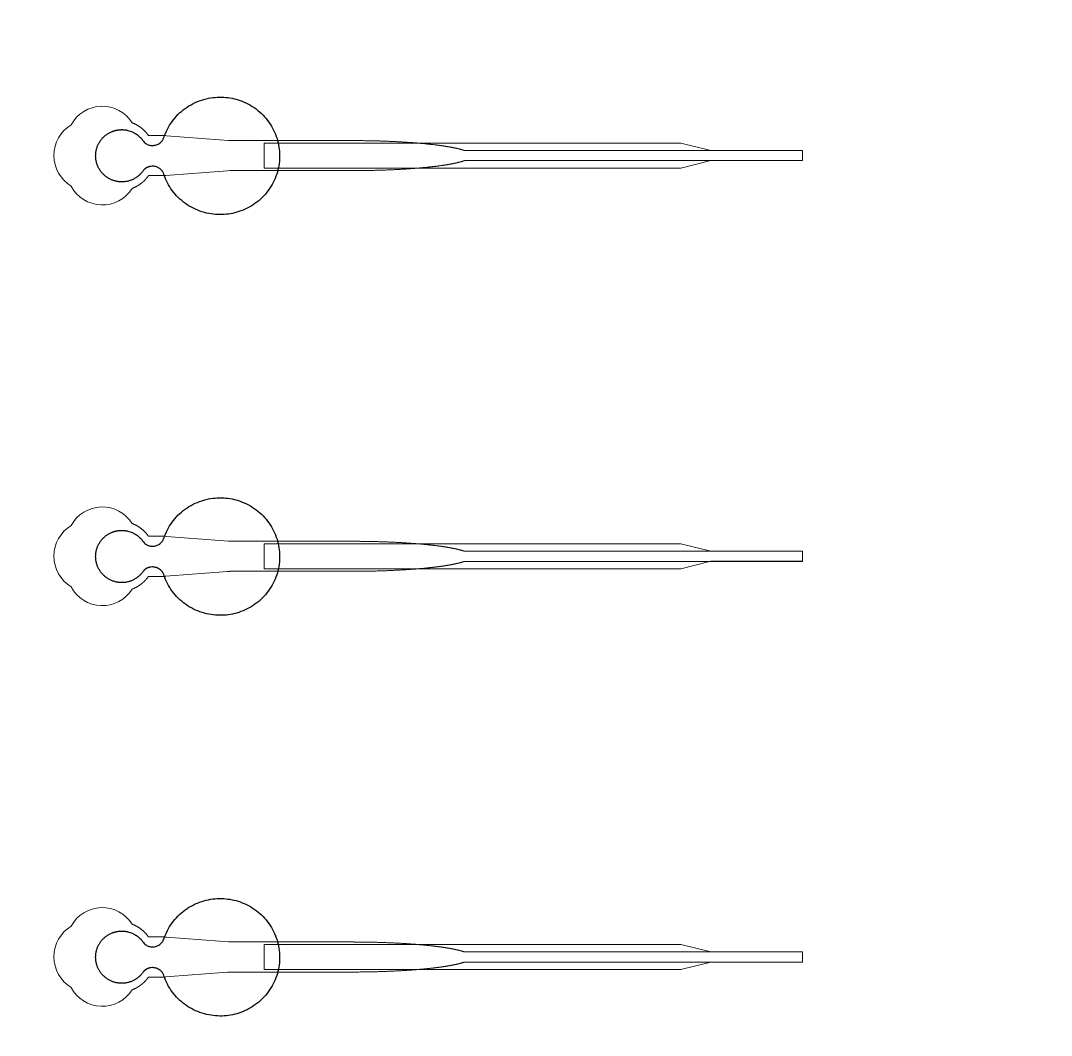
# Model space of a CAD drawing. Header units: inches. Extents: x -52997 to 52003, y -52254 to 52746.
# Drawn here: x -5149 to -4, y -6398 to -1333 of the extents above; entities that cross this region are included whole.
import ezdxf

# ---------------------------------------------------------------- set-up
doc = ezdxf.new("R2010")
doc.units = ezdxf.units.IN
doc.header["$MEASUREMENT"] = 0
doc.layers.add('1', color=1, linetype='Continuous')
doc.layers.add('2', color=140, linetype='Continuous', lineweight=0)
doc.layers.add('3', color=90, linetype='Continuous', lineweight=0)

msp = doc.modelspace()

# ---------------------------------------------------------------- linework, layer by layer
at = {"layer": '1'}
for points in [[(-16283.4, -47485.7), (0, -47485.7), (16283.4, -47485.7, 5.999107)], [(-16250, -47285.7), (0, -47285.7), (16250, -47285.7, 5.986812)], [(-13685.8, -45485.7), (0, -45485.7), (13685.8, -45485.7, 6.794322)]]:
    msp.add_lwpolyline(points, format="xyb", close=True, dxfattribs=at)
msp.add_circle((-497.2, 245.8), 52500, dxfattribs=at)
for points in [[(-4534.8, -2078.6), (-4512.6, -2055.5), (-4481, -2060.7), (-4449.3, -2065.9), (-4435.7, -2094.9), (-4360.3, -2335.8), (-4108.3, -2298.1), (-3856.3, -2260.4), (-3856.1, -2008.3), (-3856, -1756.1), (-4108, -1718.2), (-4360, -1680.3), (-4435.6, -1921.1), (-4448.8, -1949.6), (-4479.7, -1955.3), (-4510.5, -1961.1), (-4533.1, -1939.3), (-4584.5, -1855.9), (-4678.9, -1882), (-4773.3, -1908.1), (-4774.5, -2006), (-4775.7, -2104), (-4681.9, -2132.4), (-4588.2, -2160.8), (-4534.8, -2078.6)], [(-4534.8, -4078.6), (-4512.6, -4055.5), (-4481, -4060.7), (-4449.3, -4065.9), (-4435.7, -4094.9), (-4360.3, -4335.8), (-4108.3, -4298.1), (-3856.3, -4260.4), (-3856.1, -4008.3), (-3856, -3756.1), (-4108, -3718.2), (-4360, -3680.3), (-4435.6, -3921.1), (-4448.8, -3949.6), (-4479.7, -3955.3), (-4510.5, -3961.1), (-4533.1, -3939.3), (-4584.5, -3855.9), (-4678.9, -3882), (-4773.3, -3908.1), (-4774.5, -4006), (-4775.7, -4104), (-4681.9, -4132.4), (-4588.2, -4160.8), (-4534.8, -4078.6)], [(-4534.8, -6078.6), (-4512.6, -6055.5), (-4481, -6060.7), (-4449.3, -6065.9), (-4435.7, -6094.9), (-4360.3, -6335.8), (-4108.3, -6298.1), (-3856.3, -6260.4), (-3856.1, -6008.3), (-3856, -5756.1), (-4108, -5718.2), (-4360, -5680.3), (-4435.6, -5921.1), (-4448.8, -5949.6), (-4479.7, -5955.3), (-4510.5, -5961.1), (-4533.1, -5939.3), (-4584.5, -5855.9), (-4678.9, -5882), (-4773.3, -5908.1), (-4774.5, -6006), (-4775.7, -6104), (-4681.9, -6132.4), (-4588.2, -6160.8), (-4534.8, -6078.6)]]:
    msp.add_rational_spline(points, [1, 0.884783429184, 1, 0.884783429184, 1, 0.758252289935, 1, 0.758252289935, 1, 0.758252289935, 1, 0.758252289935, 1, 0.888941908896, 1, 0.888941908896, 1, 0.79946124759, 1, 0.79946124759, 1, 0.79946124759, 1, 0.79946124759, 1], degree=2, knots=[0, 0, 0, 0.969535, 0.969535, 1.939069, 1.939069, 3.359405, 3.359405, 4.779741, 4.779741, 6.200078, 6.200078, 7.620414, 7.620414, 8.571947, 8.571947, 9.52348, 9.52348, 10.812277, 10.812277, 12.101074, 12.101074, 13.389871, 13.389871, 14.678668, 14.678668, 14.678668], dxfattribs=at)
at = {"layer": '2'}
for points in [[(-16283.4, -47485.7), (0, -47485.7), (16283.4, -47485.7, 5.999107)], [(-16250, -47285.7), (0, -47285.7), (16250, -47285.7, 5.986812)], [(-13685.8, -45485.7), (0, -45485.7), (13685.8, -45485.7, 6.794322)], [(-4592.1, -2170.4), (-4591.7, -2170.3), (-4590.9, -2170), (-4590, -2169.7), (-4589.2, -2169.3), (-4588.4, -2169), (-4587.5, -2168.6), (-4586.7, -2168.3), (-4585.8, -2167.9), (-4585, -2167.5), (-4584.1, -2167.2), (-4583.2, -2166.8), (-4582.4, -2166.4), (-4581.5, -2166), (-4580.7, -2165.6), (-4579.8, -2165.2), (-4579, -2164.8), (-4578.1, -2164.4), (-4577.3, -2163.9), (-4576.4, -2163.5), (-4575.5, -2163.1), (-4574.7, -2162.6), (-4573.8, -2162.2), (-4573, -2161.7), (-4572.1, -2161.3), (-4571.2, -2160.8), (-4570.4, -2160.3), (-4569.5, -2159.9), (-4568.7, -2159.4), (-4567.8, -2158.9), (-4567, -2158.4), (-4566.1, -2157.9), (-4565.3, -2157.4), (-4564.4, -2156.9), (-4563.6, -2156.4), (-4562.7, -2155.8), (-4561.9, -2155.3), (-4561, -2154.8), (-4560.2, -2154.2), (-4559.3, -2153.7), (-4558.5, -2153.1), (-4557.6, -2152.6), (-4556.8, -2152), (-4556, -2151.4), (-4555.1, -2150.9), (-4554.3, -2150.3), (-4553.5, -2149.7), (-4552.7, -2149.1), (-4551.8, -2148.5), (-4551, -2147.9), (-4550.2, -2147.3), (-4549.4, -2146.7), (-4548.6, -2146.1), (-4547.7, -2145.5), (-4546.9, -2144.8), (-4546.1, -2144.2), (-4545.3, -2143.6), (-4544.5, -2142.9), (-4543.7, -2142.3), (-4542.9, -2141.7), (-4542.2, -2141), (-4541.4, -2140.4), (-4540.6, -2139.7), (-4539.8, -2139), (-4539, -2138.4), (-4538.3, -2137.7), (-4537.5, -2137), (-4536.8, -2136.3), (-4536, -2135.7), (-4535.2, -2135), (-4534.5, -2134.3), (-4533.8, -2133.6), (-4533, -2132.9), (-4532.3, -2132.2), (-4531.5, -2131.5), (-4530.8, -2130.8), (-4530.1, -2130.1), (-4529.4, -2129.3), (-4528.7, -2128.6), (-4528, -2127.9), (-4527.3, -2127.2), (-4526.6, -2126.4), (-4525.9, -2125.7), (-4525.2, -2125), (-4524.5, -2124.3), (-4523.9, -2123.5), (-4523.2, -2122.8), (-4522.5, -2122), (-4521.9, -2121.3), (-4521.2, -2120.5), (-4520.6, -2119.8), (-4519.9, -2119), (-4519.3, -2118.3), (-4518.7, -2117.5), (-4518.1, -2116.8), (-4517.4, -2116), (-4516.8, -2115.3), (-4516.2, -2114.5), (-4515.6, -2113.7), (-4515, -2113), (-4514.5, -2112.2), (-4513.9, -2111.4), (-4513.3, -2110.7), (-4512.7, -2109.9), (-4512.2, -2109.1), (-4511.6, -2108.4), (-4511.1, -2107.6), (-4510.5, -2106.8), (-4466.9, -2106.8), (-4445.1, -2106.8), (-4434.3, -2106.8), (-4431.5, -2106.8), (-4430.2, -2106.8), (-4430.1, -2106.8), (-4430.1, -2106.8), (-4430.1, -2106.8), (-4430.1, -2106.8), (-4430.1, -2106.8), (-4430, -2106.8), (-4429.6, -2106.8), (-4429, -2106.7), (-4427.6, -2106.6), (-4424.8, -2106.4), (-4402.7, -2104.7), (-4226.1, -2091.2), (-4137.8, -2084.4), (-4115.7, -2082.7), (-4104.6, -2081.9), (-4104.3, -2081.8), (-4104.2, -2081.8), (-4104.2, -2081.8), (-4104.1, -2081.8), (-4104, -2081.8), (-4103.7, -2081.8), (-3843.2, -2081.8), (-3836.9, -2081.8), (-3824.3, -2081.8), (-3723.8, -2081.8), (-3522.8, -2081.8), (-3510.2, -2081.8), (-3503.9, -2081.8), (-3500.8, -2081.8), (-3499.2, -2081.8), (-3498.8, -2081.8), (-3498.6, -2081.8), (-3498.5, -2081.8), (-3498.5, -2081.8), (-3498.5, -2081.8), (-3498.4, -2081.8), (-3497.9, -2081.8), (-3493.3, -2081.8), (-3488.7, -2081.8), (-3484.1, -2081.8), (-3479.4, -2081.8), (-3474.8, -2081.8), (-3470.1, -2081.7), (-3465.5, -2081.7), (-3460.8, -2081.7), (-3456.1, -2081.6), (-3451.4, -2081.6), (-3446.7, -2081.6), (-3442, -2081.5), (-3437.2, -2081.4), (-3432.5, -2081.4), (-3427.7, -2081.3), (-3423, -2081.2), (-3418.2, -2081.2), (-3413.4, -2081.1), (-3408.6, -2081), (-3403.9, -2080.9), (-3399.1, -2080.8), (-3394.3, -2080.7), (-3389.5, -2080.6), (-3384.6, -2080.5), (-3379.8, -2080.3), (-3375, -2080.2), (-3370.2, -2080.1), (-3365.4, -2080), (-3360.5, -2079.8), (-3355.7, -2079.7), (-3350.9, -2079.5), (-3346, -2079.4), (-3341.2, -2079.2), (-3336.4, -2079), (-3331.5, -2078.9), (-3326.7, -2078.7), (-3321.9, -2078.5), (-3317, -2078.3), (-3312.2, -2078.1), (-3307.4, -2077.9), (-3302.6, -2077.7), (-3297.8, -2077.5), (-3293, -2077.3), (-3288.2, -2077.1), (-3283.4, -2076.8), (-3278.6, -2076.6), (-3273.8, -2076.4), (-3269.1, -2076.1), (-3264.3, -2075.9), (-3259.5, -2075.6), (-3254.8, -2075.4), (-3250.1, -2075.1), (-3245.4, -2074.8), (-3240.6, -2074.6), (-3236, -2074.3), (-3231.3, -2074), (-3226.6, -2073.7), (-3221.9, -2073.4), (-3217.3, -2073.1), (-3212.7, -2072.8), (-3208.1, -2072.5), (-3203.5, -2072.1), (-3198.9, -2071.8), (-3196.6, -2071.6), (-3194.4, -2071.5), (-3192.1, -2071.3), (-3189.8, -2071.1), (-3187.6, -2071), (-3185.3, -2070.8), (-3183.1, -2070.6), (-3180.8, -2070.5), (-3178.6, -2070.3), (-3176.3, -2070.1), (-3174.1, -2069.9), (-3171.9, -2069.7), (-3169.7, -2069.6), (-3167.4, -2069.4), (-3165.2, -2069.2), (-3163, -2069), (-3160.8, -2068.8), (-3158.6, -2068.6), (-3156.5, -2068.5), (-3154.3, -2068.3), (-3152.1, -2068.1), (-3149.9, -2067.9), (-3147.8, -2067.7), (-3145.6, -2067.5), (-3143.5, -2067.3), (-3141.3, -2067.1), (-3139.2, -2066.9), (-3137, -2066.7), (-3134.9, -2066.5), (-3132.8, -2066.3), (-3130.7, -2066.1), (-3128.6, -2065.9), (-3126.5, -2065.7), (-3124.4, -2065.5), (-3122.3, -2065.3), (-3120.2, -2065.1), (-3118.2, -2064.8), (-3116.1, -2064.6), (-3114, -2064.4), (-3112, -2064.2), (-3110, -2064), (-3107.9, -2063.8), (-3105.9, -2063.5), (-3103.9, -2063.3), (-3101.9, -2063.1), (-3099.9, -2062.9), (-3097.9, -2062.7), (-3095.9, -2062.4), (-3093.9, -2062.2), (-3091.9, -2062), (-3090, -2061.8), (-3088, -2061.5), (-3086, -2061.3), (-3084.1, -2061.1), (-3082.2, -2060.8), (-3080.3, -2060.6), (-3078.3, -2060.4), (-3076.4, -2060.1), (-3074.5, -2059.9), (-3072.6, -2059.7), (-3070.8, -2059.4), (-3068.9, -2059.2), (-3067, -2058.9), (-3065.2, -2058.7), (-3063.3, -2058.5), (-3061.5, -2058.2), (-3059.6, -2058), (-3057.8, -2057.7), (-3056, -2057.5), (-3054.2, -2057.2), (-3052.4, -2057), (-3050.6, -2056.7), (-3048.8, -2056.5), (-3047.1, -2056.2), (-3045.3, -2056), (-3043.6, -2055.7), (-3041.8, -2055.5), (-3040.1, -2055.2), (-3038.4, -2055), (-3036.7, -2054.7), (-3035, -2054.5), (-3033.3, -2054.2), (-3031.6, -2053.9), (-3029.9, -2053.7), (-3028.3, -2053.4), (-3026.6, -2053.2), (-3025, -2052.9), (-3023.3, -2052.6), (-3021.7, -2052.4), (-3020.1, -2052.1), (-3018.5, -2051.8), (-3016.9, -2051.6), (-3015.3, -2051.3), (-3013.7, -2051), (-3012.2, -2050.8), (-3010.6, -2050.5), (-3009.1, -2050.2), (-3007.6, -2050), (-3006, -2049.7), (-3004.5, -2049.4), (-3003, -2049.1), (-3001.5, -2048.9), (-3000, -2048.6), (-2998.6, -2048.3), (-2997.1, -2048), (-2995.7, -2047.8), (-2994.2, -2047.5), (-2992.8, -2047.2), (-2991.4, -2046.9), (-2990, -2046.6), (-2988.6, -2046.4), (-2987.2, -2046.1), (-2985.8, -2045.8), (-2984.4, -2045.5), (-2983.1, -2045.2), (-2981.7, -2044.9), (-2980.4, -2044.7), (-2979.1, -2044.4), (-2977.8, -2044.1), (-2976.5, -2043.8), (-2975.2, -2043.5), (-2973.9, -2043.2), (-2972.6, -2043), (-2971.4, -2042.7), (-2970.1, -2042.4), (-2968.9, -2042.1), (-2967.7, -2041.8), (-2966.5, -2041.5), (-2965.3, -2041.2), (-2964.1, -2040.9), (-2962.9, -2040.6), (-2961.7, -2040.3), (-2960.5, -2040.1), (-2959.4, -2039.8), (-2958.3, -2039.5), (-2957.1, -2039.2), (-2956, -2038.9), (-2954.9, -2038.6), (-2953.8, -2038.3), (-2952.7, -2038), (-2951.7, -2037.7), (-2950.6, -2037.4), (-2949.6, -2037.1), (-2948.5, -2036.8), (-2947.5, -2036.5), (-2946.5, -2036.2), (-2945.5, -2035.9), (-2944.5, -2035.6), (-2943.5, -2035.3), (-2942.5, -2035), (-2941.6, -2034.7), (-2940.6, -2034.4), (-2939.7, -2034.1), (-2938.7, -2033.8), (-2937.8, -2033.5), (-2936.9, -2033.2), (-2936, -2032.9), (-2935.1, -2032.6), (-2934.3, -2032.3), (-2932.9, -2031.9), (-1247.2, -2032), (-1247.2, -1981.8), (-2932.8, -1981.8), (-2933.1, -1981.7), (-2933.9, -1981.4), (-2934.8, -1981.1), (-2935.7, -1980.8), (-2936.6, -1980.5), (-2937.5, -1980.2), (-2938.4, -1979.9), (-2939.3, -1979.6), (-2940.3, -1979.3), (-2941.2, -1979), (-2942.2, -1978.7), (-2943.1, -1978.4), (-2944.1, -1978.1), (-2945.1, -1977.8), (-2946.1, -1977.5), (-2947.1, -1977.2), (-2948.2, -1976.9), (-2949.2, -1976.6), (-2950.2, -1976.3), (-2951.3, -1976.1), (-2952.4, -1975.8), (-2953.5, -1975.5), (-2954.6, -1975.2), (-2955.7, -1974.9), (-2956.8, -1974.6), (-2957.9, -1974.3), (-2959, -1974), (-2960.2, -1973.7), (-2961.3, -1973.4), (-2962.5, -1973.1), (-2963.7, -1972.8), (-2964.9, -1972.5), (-2966.1, -1972.2), (-2967.3, -1971.9), (-2968.5, -1971.7), (-2969.8, -1971.4), (-2971, -1971.1), (-2972.3, -1970.8), (-2973.5, -1970.5), (-2974.8, -1970.2), (-2976.1, -1969.9), (-2977.4, -1969.6), (-2978.7, -1969.4), (-2980.1, -1969.1), (-2981.4, -1968.8), (-2982.7, -1968.5), (-2984.1, -1968.2), (-2985.5, -1967.9), (-2986.8, -1967.7), (-2988.2, -1967.4), (-2989.6, -1967.1), (-2991, -1966.8), (-2992.4, -1966.5), (-2993.9, -1966.3), (-2995.3, -1966), (-2996.8, -1965.7), (-2998.2, -1965.4), (-2999.7, -1965.1), (-3001.2, -1964.9), (-3002.7, -1964.6), (-3004.2, -1964.3), (-3005.7, -1964), (-3007.2, -1963.8), (-3008.7, -1963.5), (-3010.3, -1963.2), (-3011.8, -1963), (-3013.4, -1962.7), (-3015, -1962.4), (-3016.6, -1962.2), (-3018.1, -1961.9), (-3019.7, -1961.6), (-3021.4, -1961.4), (-3023, -1961.1), (-3024.6, -1960.8), (-3026.3, -1960.6), (-3027.9, -1960.3), (-3029.6, -1960), (-3031.2, -1959.8), (-3032.9, -1959.5), (-3034.6, -1959.3), (-3036.3, -1959), (-3038, -1958.7), (-3039.7, -1958.5), (-3041.5, -1958.2), (-3043.2, -1958), (-3045, -1957.7), (-3046.7, -1957.5), (-3048.5, -1957.2), (-3050.3, -1957), (-3052, -1956.7), (-3053.8, -1956.5), (-3055.6, -1956.2), (-3057.4, -1956), (-3059.3, -1955.7), (-3061.1, -1955.5), (-3062.9, -1955.2), (-3064.8, -1955), (-3066.6, -1954.8), (-3068.5, -1954.5), (-3070.4, -1954.3), (-3072.3, -1954), (-3074.1, -1953.8), (-3076, -1953.6), (-3077.9, -1953.3), (-3079.9, -1953.1), (-3081.8, -1952.9), (-3083.7, -1952.6), (-3085.7, -1952.4), (-3087.6, -1952.2), (-3089.6, -1951.9), (-3091.5, -1951.7), (-3093.5, -1951.5), (-3095.5, -1951.3), (-3097.5, -1951), (-3099.4, -1950.8), (-3101.4, -1950.6), (-3103.5, -1950.4), (-3105.5, -1950.2), (-3107.5, -1949.9), (-3109.5, -1949.7), (-3111.6, -1949.5), (-3113.6, -1949.3), (-3115.7, -1949.1), (-3117.7, -1948.9), (-3119.8, -1948.7), (-3121.9, -1948.4), (-3123.9, -1948.2), (-3126, -1948), (-3128.1, -1947.8), (-3130.2, -1947.6), (-3132.3, -1947.4), (-3134.4, -1947.2), (-3136.6, -1947), (-3138.7, -1946.8), (-3140.8, -1946.6), (-3143, -1946.4), (-3145.1, -1946.2), (-3147.3, -1946), (-3149.4, -1945.8), (-3151.6, -1945.6), (-3153.8, -1945.4), (-3155.9, -1945.3), (-3158.1, -1945.1), (-3160.3, -1944.9), (-3162.5, -1944.7), (-3164.7, -1944.5), (-3166.9, -1944.3), (-3169.1, -1944.1), (-3171.3, -1944), (-3173.5, -1943.8), (-3175.8, -1943.6), (-3178, -1943.4), (-3180.2, -1943.2), (-3182.5, -1943.1), (-3184.7, -1942.9), (-3187, -1942.7), (-3189.2, -1942.6), (-3191.5, -1942.4), (-3193.7, -1942.2), (-3196, -1942.1), (-3200.6, -1941.7), (-3205.1, -1941.4), (-3209.7, -1941.1), (-3214.3, -1940.8), (-3218.9, -1940.5), (-3223.6, -1940.2), (-3228.2, -1939.9), (-3232.9, -1939.6), (-3237.5, -1939.3), (-3242.2, -1939), (-3246.9, -1938.7), (-3251.6, -1938.5), (-3256.3, -1938.2), (-3261.1, -1937.9), (-3265.8, -1937.7), (-3270.6, -1937.5), (-3275.3, -1937.2), (-3280.1, -1937), (-3284.8, -1936.7), (-3289.6, -1936.5), (-3294.4, -1936.3), (-3299.2, -1936.1), (-3304, -1935.9), (-3308.8, -1935.7), (-3313.6, -1935.5), (-3318.4, -1935.3), (-3323.2, -1935.1), (-3328, -1934.9), (-3332.8, -1934.7), (-3337.6, -1934.6), (-3342.4, -1934.4), (-3347.2, -1934.3), (-3352, -1934.1), (-3356.8, -1933.9), (-3361.6, -1933.8), (-3366.4, -1933.7), (-3371.3, -1933.5), (-3376, -1933.4), (-3380.8, -1933.3), (-3385.6, -1933.2), (-3390.4, -1933.1), (-3395.2, -1932.9), (-3400, -1932.8), (-3404.7, -1932.8), (-3409.5, -1932.7), (-3414.2, -1932.6), (-3419, -1932.5), (-3423.7, -1932.4), (-3428.5, -1932.3), (-3433.2, -1932.3), (-3437.9, -1932.2), (-3442.6, -1932.2), (-3447.3, -1932.1), (-3452, -1932.1), (-3456.6, -1932), (-3461.3, -1932), (-3465.9, -1931.9), (-3470.6, -1931.9), (-3475.2, -1931.9), (-3479.8, -1931.9), (-3484.4, -1931.9), (-3486.7, -1931.8), (-3487.3, -1931.8), (-3487.6, -1931.8), (-3487.7, -1931.8), (-3487.9, -1931.8), (-3489.5, -1931.8), (-3495.9, -1931.8), (-3508.6, -1931.8), (-3559.6, -1931.8), (-3763.5, -1931.8), (-3814.5, -1931.8), (-3840, -1931.8), (-3846.4, -1931.8), (-3848, -1931.8), (-4103.7, -1931.8), (-4104.1, -1931.8), (-4104.2, -1931.8), (-4104.2, -1931.8), (-4104.3, -1931.8), (-4104.3, -1931.8), (-4104.7, -1931.8), (-4106.1, -1931.7), (-4111.6, -1931.3), (-4155.8, -1927.9), (-4244.1, -1921.1), (-4420.7, -1907.6), (-4426.2, -1907.1), (-4429, -1906.9), (-4429.7, -1906.9), (-4430, -1906.8), (-4430.1, -1906.8), (-4430.1, -1906.8), (-4430.1, -1906.8), (-4430.1, -1906.8), (-4430.1, -1906.8), (-4430.2, -1906.8), (-4430.5, -1906.8), (-4433.2, -1906.8), (-4438.7, -1906.8), (-4449.6, -1906.8), (-4471.4, -1906.8), (-4493.2, -1906.8), (-4504.1, -1906.8), (-4509.5, -1906.8), (-4510.2, -1906.8), (-4510.4, -1906.8), (-4510.5, -1906.8), (-4510.5, -1906.8), (-4510.5, -1906.8), (-4510.5, -1906.8), (-4510.5, -1906.8), (-4510.9, -1906.2), (-4511.7, -1905.1), (-4512.5, -1904), (-4513.4, -1902.9), (-4514.2, -1901.8), (-4515.1, -1900.6), (-4515.9, -1899.5), (-4516.8, -1898.4), (-4517.7, -1897.3), (-4518.6, -1896.2), (-4519.5, -1895.1), (-4520.4, -1894), (-4521.4, -1892.9), (-4522.3, -1891.8), (-4523.3, -1890.7), (-4524.3, -1889.6), (-4525.2, -1888.5), (-4526.2, -1887.5), (-4527.3, -1886.4), (-4528.3, -1885.3), (-4529.3, -1884.3), (-4530.4, -1883.2), (-4531.4, -1882.2), (-4532.5, -1881.1), (-4533.6, -1880.1), (-4534.7, -1879), (-4535.8, -1878), (-4536.9, -1877), (-4538.1, -1876), (-4539.2, -1875), (-4540.4, -1874), (-4541.5, -1873), (-4542.7, -1872), (-4543.9, -1871), (-4545.1, -1870.1), (-4546.3, -1869.1), (-4547.5, -1868.2), (-4548.8, -1867.2), (-4550, -1866.3), (-4551.3, -1865.4), (-4552.5, -1864.5), (-4553.8, -1863.6), (-4555.1, -1862.7), (-4556.3, -1861.8), (-4557.6, -1861), (-4558.9, -1860.1), (-4560.3, -1859.3), (-4561.6, -1858.4), (-4562.9, -1857.6), (-4564.2, -1856.8), (-4565.6, -1856), (-4566.9, -1855.2), (-4568.3, -1854.4), (-4569.7, -1853.6), (-4571, -1852.9), (-4572.4, -1852.1), (-4573.8, -1851.4), (-4575.2, -1850.7), (-4576.6, -1850), (-4578, -1849.3), (-4579.4, -1848.6), (-4580.8, -1848), (-4582.2, -1847.3), (-4583.6, -1846.7), (-4585, -1846.1), (-4586.5, -1845.5), (-4587.9, -1844.9), (-4589.3, -1844.3), (-4590.8, -1843.7), (-4592, -1843.2, 0.576044), (-4896.6, -1852.6, 0.560065), (-4896.6, -2159.1, 0.578435)], [(-4592.1, -4170.4), (-4591.7, -4170.3), (-4590.9, -4170), (-4590, -4169.7), (-4589.2, -4169.3), (-4588.4, -4169), (-4587.5, -4168.6), (-4586.7, -4168.3), (-4585.8, -4167.9), (-4585, -4167.5), (-4584.1, -4167.2), (-4583.2, -4166.8), (-4582.4, -4166.4), (-4581.5, -4166), (-4580.7, -4165.6), (-4579.8, -4165.2), (-4579, -4164.8), (-4578.1, -4164.4), (-4577.3, -4163.9), (-4576.4, -4163.5), (-4575.5, -4163.1), (-4574.7, -4162.6), (-4573.8, -4162.2), (-4573, -4161.7), (-4572.1, -4161.3), (-4571.2, -4160.8), (-4570.4, -4160.3), (-4569.5, -4159.9), (-4568.7, -4159.4), (-4567.8, -4158.9), (-4567, -4158.4), (-4566.1, -4157.9), (-4565.3, -4157.4), (-4564.4, -4156.9), (-4563.6, -4156.4), (-4562.7, -4155.8), (-4561.9, -4155.3), (-4561, -4154.8), (-4560.2, -4154.2), (-4559.3, -4153.7), (-4558.5, -4153.1), (-4557.6, -4152.6), (-4556.8, -4152), (-4556, -4151.4), (-4555.1, -4150.9), (-4554.3, -4150.3), (-4553.5, -4149.7), (-4552.7, -4149.1), (-4551.8, -4148.5), (-4551, -4147.9), (-4550.2, -4147.3), (-4549.4, -4146.7), (-4548.6, -4146.1), (-4547.7, -4145.5), (-4546.9, -4144.8), (-4546.1, -4144.2), (-4545.3, -4143.6), (-4544.5, -4142.9), (-4543.7, -4142.3), (-4542.9, -4141.7), (-4542.2, -4141), (-4541.4, -4140.4), (-4540.6, -4139.7), (-4539.8, -4139), (-4539, -4138.4), (-4538.3, -4137.7), (-4537.5, -4137), (-4536.8, -4136.3), (-4536, -4135.7), (-4535.2, -4135), (-4534.5, -4134.3), (-4533.8, -4133.6), (-4533, -4132.9), (-4532.3, -4132.2), (-4531.5, -4131.5), (-4530.8, -4130.8), (-4530.1, -4130.1), (-4529.4, -4129.3), (-4528.7, -4128.6), (-4528, -4127.9), (-4527.3, -4127.2), (-4526.6, -4126.4), (-4525.9, -4125.7), (-4525.2, -4125), (-4524.5, -4124.3), (-4523.9, -4123.5), (-4523.2, -4122.8), (-4522.5, -4122), (-4521.9, -4121.3), (-4521.2, -4120.5), (-4520.6, -4119.8), (-4519.9, -4119), (-4519.3, -4118.3), (-4518.7, -4117.5), (-4518.1, -4116.8), (-4517.4, -4116), (-4516.8, -4115.3), (-4516.2, -4114.5), (-4515.6, -4113.7), (-4515, -4113), (-4514.5, -4112.2), (-4513.9, -4111.4), (-4513.3, -4110.7), (-4512.7, -4109.9), (-4512.2, -4109.1), (-4511.6, -4108.4), (-4511.1, -4107.6), (-4510.5, -4106.8), (-4466.9, -4106.8), (-4445.1, -4106.8), (-4434.3, -4106.8), (-4431.5, -4106.8), (-4430.2, -4106.8), (-4430.1, -4106.8), (-4430.1, -4106.8), (-4430.1, -4106.8), (-4430.1, -4106.8), (-4430.1, -4106.8), (-4430, -4106.8), (-4429.6, -4106.8), (-4429, -4106.7), (-4427.6, -4106.6), (-4424.8, -4106.4), (-4402.7, -4104.7), (-4226.1, -4091.2), (-4137.8, -4084.4), (-4115.7, -4082.7), (-4104.6, -4081.9), (-4104.3, -4081.8), (-4104.2, -4081.8), (-4104.2, -4081.8), (-4104.1, -4081.8), (-4104, -4081.8), (-4103.7, -4081.8), (-3843.2, -4081.8), (-3836.9, -4081.8), (-3824.3, -4081.8), (-3723.8, -4081.8), (-3522.8, -4081.8), (-3510.2, -4081.8), (-3503.9, -4081.8), (-3500.8, -4081.8), (-3499.2, -4081.8), (-3498.8, -4081.8), (-3498.6, -4081.8), (-3498.5, -4081.8), (-3498.5, -4081.8), (-3498.5, -4081.8), (-3498.4, -4081.8), (-3497.9, -4081.8), (-3493.3, -4081.8), (-3488.7, -4081.8), (-3484.1, -4081.8), (-3479.4, -4081.8), (-3474.8, -4081.8), (-3470.1, -4081.7), (-3465.5, -4081.7), (-3460.8, -4081.7), (-3456.1, -4081.6), (-3451.4, -4081.6), (-3446.7, -4081.6), (-3442, -4081.5), (-3437.2, -4081.4), (-3432.5, -4081.4), (-3427.7, -4081.3), (-3423, -4081.2), (-3418.2, -4081.2), (-3413.4, -4081.1), (-3408.6, -4081), (-3403.9, -4080.9), (-3399.1, -4080.8), (-3394.3, -4080.7), (-3389.5, -4080.6), (-3384.6, -4080.5), (-3379.8, -4080.3), (-3375, -4080.2), (-3370.2, -4080.1), (-3365.4, -4080), (-3360.5, -4079.8), (-3355.7, -4079.7), (-3350.9, -4079.5), (-3346, -4079.4), (-3341.2, -4079.2), (-3336.4, -4079), (-3331.5, -4078.9), (-3326.7, -4078.7), (-3321.9, -4078.5), (-3317, -4078.3), (-3312.2, -4078.1), (-3307.4, -4077.9), (-3302.6, -4077.7), (-3297.8, -4077.5), (-3293, -4077.3), (-3288.2, -4077.1), (-3283.4, -4076.8), (-3278.6, -4076.6), (-3273.8, -4076.4), (-3269.1, -4076.1), (-3264.3, -4075.9), (-3259.5, -4075.6), (-3254.8, -4075.4), (-3250.1, -4075.1), (-3245.4, -4074.8), (-3240.6, -4074.6), (-3236, -4074.3), (-3231.3, -4074), (-3226.6, -4073.7), (-3221.9, -4073.4), (-3217.3, -4073.1), (-3212.7, -4072.8), (-3208.1, -4072.5), (-3203.5, -4072.1), (-3198.9, -4071.8), (-3196.6, -4071.6), (-3194.4, -4071.5), (-3192.1, -4071.3), (-3189.8, -4071.1), (-3187.6, -4071), (-3185.3, -4070.8), (-3183.1, -4070.6), (-3180.8, -4070.5), (-3178.6, -4070.3), (-3176.3, -4070.1), (-3174.1, -4069.9), (-3171.9, -4069.7), (-3169.7, -4069.6), (-3167.4, -4069.4), (-3165.2, -4069.2), (-3163, -4069), (-3160.8, -4068.8), (-3158.6, -4068.6), (-3156.5, -4068.5), (-3154.3, -4068.3), (-3152.1, -4068.1), (-3149.9, -4067.9), (-3147.8, -4067.7), (-3145.6, -4067.5), (-3143.5, -4067.3), (-3141.3, -4067.1), (-3139.2, -4066.9), (-3137, -4066.7), (-3134.9, -4066.5), (-3132.8, -4066.3), (-3130.7, -4066.1), (-3128.6, -4065.9), (-3126.5, -4065.7), (-3124.4, -4065.5), (-3122.3, -4065.3), (-3120.2, -4065.1), (-3118.2, -4064.8), (-3116.1, -4064.6), (-3114, -4064.4), (-3112, -4064.2), (-3110, -4064), (-3107.9, -4063.8), (-3105.9, -4063.5), (-3103.9, -4063.3), (-3101.9, -4063.1), (-3099.9, -4062.9), (-3097.9, -4062.7), (-3095.9, -4062.4), (-3093.9, -4062.2), (-3091.9, -4062), (-3090, -4061.8), (-3088, -4061.5), (-3086, -4061.3), (-3084.1, -4061.1), (-3082.2, -4060.8), (-3080.3, -4060.6), (-3078.3, -4060.4), (-3076.4, -4060.1), (-3074.5, -4059.9), (-3072.6, -4059.7), (-3070.8, -4059.4), (-3068.9, -4059.2), (-3067, -4058.9), (-3065.2, -4058.7), (-3063.3, -4058.5), (-3061.5, -4058.2), (-3059.6, -4058), (-3057.8, -4057.7), (-3056, -4057.5), (-3054.2, -4057.2), (-3052.4, -4057), (-3050.6, -4056.7), (-3048.8, -4056.5), (-3047.1, -4056.2), (-3045.3, -4056), (-3043.6, -4055.7), (-3041.8, -4055.5), (-3040.1, -4055.2), (-3038.4, -4055), (-3036.7, -4054.7), (-3035, -4054.5), (-3033.3, -4054.2), (-3031.6, -4053.9), (-3029.9, -4053.7), (-3028.3, -4053.4), (-3026.6, -4053.2), (-3025, -4052.9), (-3023.3, -4052.6), (-3021.7, -4052.4), (-3020.1, -4052.1), (-3018.5, -4051.8), (-3016.9, -4051.6), (-3015.3, -4051.3), (-3013.7, -4051), (-3012.2, -4050.8), (-3010.6, -4050.5), (-3009.1, -4050.2), (-3007.6, -4050), (-3006, -4049.7), (-3004.5, -4049.4), (-3003, -4049.1), (-3001.5, -4048.9), (-3000, -4048.6), (-2998.6, -4048.3), (-2997.1, -4048), (-2995.7, -4047.8), (-2994.2, -4047.5), (-2992.8, -4047.2), (-2991.4, -4046.9), (-2990, -4046.6), (-2988.6, -4046.4), (-2987.2, -4046.1), (-2985.8, -4045.8), (-2984.4, -4045.5), (-2983.1, -4045.2), (-2981.7, -4044.9), (-2980.4, -4044.7), (-2979.1, -4044.4), (-2977.8, -4044.1), (-2976.5, -4043.8), (-2975.2, -4043.5), (-2973.9, -4043.2), (-2972.6, -4043), (-2971.4, -4042.7), (-2970.1, -4042.4), (-2968.9, -4042.1), (-2967.7, -4041.8), (-2966.5, -4041.5), (-2965.3, -4041.2), (-2964.1, -4040.9), (-2962.9, -4040.6), (-2961.7, -4040.3), (-2960.5, -4040.1), (-2959.4, -4039.8), (-2958.3, -4039.5), (-2957.1, -4039.2), (-2956, -4038.9), (-2954.9, -4038.6), (-2953.8, -4038.3), (-2952.7, -4038), (-2951.7, -4037.7), (-2950.6, -4037.4), (-2949.6, -4037.1), (-2948.5, -4036.8), (-2947.5, -4036.5), (-2946.5, -4036.2), (-2945.5, -4035.9), (-2944.5, -4035.6), (-2943.5, -4035.3), (-2942.5, -4035), (-2941.6, -4034.7), (-2940.6, -4034.4), (-2939.7, -4034.1), (-2938.7, -4033.8), (-2937.8, -4033.5), (-2936.9, -4033.2), (-2936, -4032.9), (-2935.1, -4032.6), (-2934.3, -4032.3), (-2932.9, -4031.9), (-1247.2, -4032), (-1247.2, -3981.8), (-2932.8, -3981.8), (-2933.1, -3981.7), (-2933.9, -3981.4), (-2934.8, -3981.1), (-2935.7, -3980.8), (-2936.6, -3980.5), (-2937.5, -3980.2), (-2938.4, -3979.9), (-2939.3, -3979.6), (-2940.3, -3979.3), (-2941.2, -3979), (-2942.2, -3978.7), (-2943.1, -3978.4), (-2944.1, -3978.1), (-2945.1, -3977.8), (-2946.1, -3977.5), (-2947.1, -3977.2), (-2948.2, -3976.9), (-2949.2, -3976.6), (-2950.2, -3976.3), (-2951.3, -3976.1), (-2952.4, -3975.8), (-2953.5, -3975.5), (-2954.6, -3975.2), (-2955.7, -3974.9), (-2956.8, -3974.6), (-2957.9, -3974.3), (-2959, -3974), (-2960.2, -3973.7), (-2961.3, -3973.4), (-2962.5, -3973.1), (-2963.7, -3972.8), (-2964.9, -3972.5), (-2966.1, -3972.2), (-2967.3, -3971.9), (-2968.5, -3971.7), (-2969.8, -3971.4), (-2971, -3971.1), (-2972.3, -3970.8), (-2973.5, -3970.5), (-2974.8, -3970.2), (-2976.1, -3969.9), (-2977.4, -3969.6), (-2978.7, -3969.4), (-2980.1, -3969.1), (-2981.4, -3968.8), (-2982.7, -3968.5), (-2984.1, -3968.2), (-2985.5, -3967.9), (-2986.8, -3967.7), (-2988.2, -3967.4), (-2989.6, -3967.1), (-2991, -3966.8), (-2992.4, -3966.5), (-2993.9, -3966.3), (-2995.3, -3966), (-2996.8, -3965.7), (-2998.2, -3965.4), (-2999.7, -3965.1), (-3001.2, -3964.9), (-3002.7, -3964.6), (-3004.2, -3964.3), (-3005.7, -3964), (-3007.2, -3963.8), (-3008.7, -3963.5), (-3010.3, -3963.2), (-3011.8, -3963), (-3013.4, -3962.7), (-3015, -3962.4), (-3016.6, -3962.2), (-3018.1, -3961.9), (-3019.7, -3961.6), (-3021.4, -3961.4), (-3023, -3961.1), (-3024.6, -3960.8), (-3026.3, -3960.6), (-3027.9, -3960.3), (-3029.6, -3960), (-3031.2, -3959.8), (-3032.9, -3959.5), (-3034.6, -3959.3), (-3036.3, -3959), (-3038, -3958.7), (-3039.7, -3958.5), (-3041.5, -3958.2), (-3043.2, -3958), (-3045, -3957.7), (-3046.7, -3957.5), (-3048.5, -3957.2), (-3050.3, -3957), (-3052, -3956.7), (-3053.8, -3956.5), (-3055.6, -3956.2), (-3057.4, -3956), (-3059.3, -3955.7), (-3061.1, -3955.5), (-3062.9, -3955.2), (-3064.8, -3955), (-3066.6, -3954.8), (-3068.5, -3954.5), (-3070.4, -3954.3), (-3072.3, -3954), (-3074.1, -3953.8), (-3076, -3953.6), (-3077.9, -3953.3), (-3079.9, -3953.1), (-3081.8, -3952.9), (-3083.7, -3952.6), (-3085.7, -3952.4), (-3087.6, -3952.2), (-3089.6, -3951.9), (-3091.5, -3951.7), (-3093.5, -3951.5), (-3095.5, -3951.3), (-3097.5, -3951), (-3099.4, -3950.8), (-3101.4, -3950.6), (-3103.5, -3950.4), (-3105.5, -3950.2), (-3107.5, -3949.9), (-3109.5, -3949.7), (-3111.6, -3949.5), (-3113.6, -3949.3), (-3115.7, -3949.1), (-3117.7, -3948.9), (-3119.8, -3948.7), (-3121.9, -3948.4), (-3123.9, -3948.2), (-3126, -3948), (-3128.1, -3947.8), (-3130.2, -3947.6), (-3132.3, -3947.4), (-3134.4, -3947.2), (-3136.6, -3947), (-3138.7, -3946.8), (-3140.8, -3946.6), (-3143, -3946.4), (-3145.1, -3946.2), (-3147.3, -3946), (-3149.4, -3945.8), (-3151.6, -3945.6), (-3153.8, -3945.4), (-3155.9, -3945.3), (-3158.1, -3945.1), (-3160.3, -3944.9), (-3162.5, -3944.7), (-3164.7, -3944.5), (-3166.9, -3944.3), (-3169.1, -3944.1), (-3171.3, -3944), (-3173.5, -3943.8), (-3175.8, -3943.6), (-3178, -3943.4), (-3180.2, -3943.2), (-3182.5, -3943.1), (-3184.7, -3942.9), (-3187, -3942.7), (-3189.2, -3942.6), (-3191.5, -3942.4), (-3193.7, -3942.2), (-3196, -3942.1), (-3200.6, -3941.7), (-3205.1, -3941.4), (-3209.7, -3941.1), (-3214.3, -3940.8), (-3218.9, -3940.5), (-3223.6, -3940.2), (-3228.2, -3939.9), (-3232.9, -3939.6), (-3237.5, -3939.3), (-3242.2, -3939), (-3246.9, -3938.7), (-3251.6, -3938.5), (-3256.3, -3938.2), (-3261.1, -3937.9), (-3265.8, -3937.7), (-3270.6, -3937.5), (-3275.3, -3937.2), (-3280.1, -3937), (-3284.8, -3936.7), (-3289.6, -3936.5), (-3294.4, -3936.3), (-3299.2, -3936.1), (-3304, -3935.9), (-3308.8, -3935.7), (-3313.6, -3935.5), (-3318.4, -3935.3), (-3323.2, -3935.1), (-3328, -3934.9), (-3332.8, -3934.7), (-3337.6, -3934.6), (-3342.4, -3934.4), (-3347.2, -3934.3), (-3352, -3934.1), (-3356.8, -3933.9), (-3361.6, -3933.8), (-3366.4, -3933.7), (-3371.3, -3933.5), (-3376, -3933.4), (-3380.8, -3933.3), (-3385.6, -3933.2), (-3390.4, -3933.1), (-3395.2, -3932.9), (-3400, -3932.8), (-3404.7, -3932.8), (-3409.5, -3932.7), (-3414.2, -3932.6), (-3419, -3932.5), (-3423.7, -3932.4), (-3428.5, -3932.3), (-3433.2, -3932.3), (-3437.9, -3932.2), (-3442.6, -3932.2), (-3447.3, -3932.1), (-3452, -3932.1), (-3456.6, -3932), (-3461.3, -3932), (-3465.9, -3931.9), (-3470.6, -3931.9), (-3475.2, -3931.9), (-3479.8, -3931.9), (-3484.4, -3931.9), (-3486.7, -3931.8), (-3487.3, -3931.8), (-3487.6, -3931.8), (-3487.7, -3931.8), (-3487.9, -3931.8), (-3489.5, -3931.8), (-3495.9, -3931.8), (-3508.6, -3931.8), (-3559.6, -3931.8), (-3763.5, -3931.8), (-3814.5, -3931.8), (-3840, -3931.8), (-3846.4, -3931.8), (-3848, -3931.8), (-4103.7, -3931.8), (-4104.1, -3931.8), (-4104.2, -3931.8), (-4104.2, -3931.8), (-4104.3, -3931.8), (-4104.3, -3931.8), (-4104.7, -3931.8), (-4106.1, -3931.7), (-4111.6, -3931.3), (-4155.8, -3927.9), (-4244.1, -3921.1), (-4420.7, -3907.6), (-4426.2, -3907.1), (-4429, -3906.9), (-4429.7, -3906.9), (-4430, -3906.8), (-4430.1, -3906.8), (-4430.1, -3906.8), (-4430.1, -3906.8), (-4430.1, -3906.8), (-4430.1, -3906.8), (-4430.2, -3906.8), (-4430.5, -3906.8), (-4433.2, -3906.8), (-4438.7, -3906.8), (-4449.6, -3906.8), (-4471.4, -3906.8), (-4493.2, -3906.8), (-4504.1, -3906.8), (-4509.5, -3906.8), (-4510.2, -3906.8), (-4510.4, -3906.8), (-4510.5, -3906.8), (-4510.5, -3906.8), (-4510.5, -3906.8), (-4510.5, -3906.8), (-4510.5, -3906.8), (-4510.9, -3906.2), (-4511.7, -3905.1), (-4512.5, -3904), (-4513.4, -3902.9), (-4514.2, -3901.8), (-4515.1, -3900.6), (-4515.9, -3899.5), (-4516.8, -3898.4), (-4517.7, -3897.3), (-4518.6, -3896.2), (-4519.5, -3895.1), (-4520.4, -3894), (-4521.4, -3892.9), (-4522.3, -3891.8), (-4523.3, -3890.7), (-4524.3, -3889.6), (-4525.2, -3888.5), (-4526.2, -3887.5), (-4527.3, -3886.4), (-4528.3, -3885.3), (-4529.3, -3884.3), (-4530.4, -3883.2), (-4531.4, -3882.2), (-4532.5, -3881.1), (-4533.6, -3880.1), (-4534.7, -3879), (-4535.8, -3878), (-4536.9, -3877), (-4538.1, -3876), (-4539.2, -3875), (-4540.4, -3874), (-4541.5, -3873), (-4542.7, -3872), (-4543.9, -3871), (-4545.1, -3870.1), (-4546.3, -3869.1), (-4547.5, -3868.2), (-4548.8, -3867.2), (-4550, -3866.3), (-4551.3, -3865.4), (-4552.5, -3864.5), (-4553.8, -3863.6), (-4555.1, -3862.7), (-4556.3, -3861.8), (-4557.6, -3861), (-4558.9, -3860.1), (-4560.3, -3859.3), (-4561.6, -3858.4), (-4562.9, -3857.6), (-4564.2, -3856.8), (-4565.6, -3856), (-4566.9, -3855.2), (-4568.3, -3854.4), (-4569.7, -3853.6), (-4571, -3852.9), (-4572.4, -3852.1), (-4573.8, -3851.4), (-4575.2, -3850.7), (-4576.6, -3850), (-4578, -3849.3), (-4579.4, -3848.6), (-4580.8, -3848), (-4582.2, -3847.3), (-4583.6, -3846.7), (-4585, -3846.1), (-4586.5, -3845.5), (-4587.9, -3844.9), (-4589.3, -3844.3), (-4590.8, -3843.7), (-4592, -3843.2, 0.576044), (-4896.6, -3852.6, 0.560065), (-4896.6, -4159.1, 0.578435)], [(-4592.1, -6170.4), (-4591.7, -6170.3), (-4590.9, -6170), (-4590, -6169.7), (-4589.2, -6169.3), (-4588.4, -6169), (-4587.5, -6168.6), (-4586.7, -6168.3), (-4585.8, -6167.9), (-4585, -6167.5), (-4584.1, -6167.2), (-4583.2, -6166.8), (-4582.4, -6166.4), (-4581.5, -6166), (-4580.7, -6165.6), (-4579.8, -6165.2), (-4579, -6164.8), (-4578.1, -6164.4), (-4577.3, -6163.9), (-4576.4, -6163.5), (-4575.5, -6163.1), (-4574.7, -6162.6), (-4573.8, -6162.2), (-4573, -6161.7), (-4572.1, -6161.3), (-4571.2, -6160.8), (-4570.4, -6160.3), (-4569.5, -6159.9), (-4568.7, -6159.4), (-4567.8, -6158.9), (-4567, -6158.4), (-4566.1, -6157.9), (-4565.3, -6157.4), (-4564.4, -6156.9), (-4563.6, -6156.4), (-4562.7, -6155.8), (-4561.9, -6155.3), (-4561, -6154.8), (-4560.2, -6154.2), (-4559.3, -6153.7), (-4558.5, -6153.1), (-4557.6, -6152.6), (-4556.8, -6152), (-4556, -6151.4), (-4555.1, -6150.9), (-4554.3, -6150.3), (-4553.5, -6149.7), (-4552.7, -6149.1), (-4551.8, -6148.5), (-4551, -6147.9), (-4550.2, -6147.3), (-4549.4, -6146.7), (-4548.6, -6146.1), (-4547.7, -6145.5), (-4546.9, -6144.8), (-4546.1, -6144.2), (-4545.3, -6143.6), (-4544.5, -6142.9), (-4543.7, -6142.3), (-4542.9, -6141.7), (-4542.2, -6141), (-4541.4, -6140.4), (-4540.6, -6139.7), (-4539.8, -6139), (-4539, -6138.4), (-4538.3, -6137.7), (-4537.5, -6137), (-4536.8, -6136.3), (-4536, -6135.7), (-4535.2, -6135), (-4534.5, -6134.3), (-4533.8, -6133.6), (-4533, -6132.9), (-4532.3, -6132.2), (-4531.5, -6131.5), (-4530.8, -6130.8), (-4530.1, -6130.1), (-4529.4, -6129.3), (-4528.7, -6128.6), (-4528, -6127.9), (-4527.3, -6127.2), (-4526.6, -6126.4), (-4525.9, -6125.7), (-4525.2, -6125), (-4524.5, -6124.3), (-4523.9, -6123.5), (-4523.2, -6122.8), (-4522.5, -6122), (-4521.9, -6121.3), (-4521.2, -6120.5), (-4520.6, -6119.8), (-4519.9, -6119), (-4519.3, -6118.3), (-4518.7, -6117.5), (-4518.1, -6116.8), (-4517.4, -6116), (-4516.8, -6115.3), (-4516.2, -6114.5), (-4515.6, -6113.7), (-4515, -6113), (-4514.5, -6112.2), (-4513.9, -6111.4), (-4513.3, -6110.7), (-4512.7, -6109.9), (-4512.2, -6109.1), (-4511.6, -6108.4), (-4511.1, -6107.6), (-4510.5, -6106.8), (-4466.9, -6106.8), (-4445.1, -6106.8), (-4434.3, -6106.8), (-4431.5, -6106.8), (-4430.2, -6106.8), (-4430.1, -6106.8), (-4430.1, -6106.8), (-4430.1, -6106.8), (-4430.1, -6106.8), (-4430.1, -6106.8), (-4430, -6106.8), (-4429.6, -6106.8), (-4429, -6106.7), (-4427.6, -6106.6), (-4424.8, -6106.4), (-4402.7, -6104.7), (-4226.1, -6091.2), (-4137.8, -6084.4), (-4115.7, -6082.7), (-4104.6, -6081.9), (-4104.3, -6081.8), (-4104.2, -6081.8), (-4104.2, -6081.8), (-4104.1, -6081.8), (-4104, -6081.8), (-4103.7, -6081.8), (-3843.2, -6081.8), (-3836.9, -6081.8), (-3824.3, -6081.8), (-3723.8, -6081.8), (-3522.8, -6081.8), (-3510.2, -6081.8), (-3503.9, -6081.8), (-3500.8, -6081.8), (-3499.2, -6081.8), (-3498.8, -6081.8), (-3498.6, -6081.8), (-3498.5, -6081.8), (-3498.5, -6081.8), (-3498.5, -6081.8), (-3498.4, -6081.8), (-3497.9, -6081.8), (-3493.3, -6081.8), (-3488.7, -6081.8), (-3484.1, -6081.8), (-3479.4, -6081.8), (-3474.8, -6081.8), (-3470.1, -6081.7), (-3465.5, -6081.7), (-3460.8, -6081.7), (-3456.1, -6081.6), (-3451.4, -6081.6), (-3446.7, -6081.6), (-3442, -6081.5), (-3437.2, -6081.4), (-3432.5, -6081.4), (-3427.7, -6081.3), (-3423, -6081.2), (-3418.2, -6081.2), (-3413.4, -6081.1), (-3408.6, -6081), (-3403.9, -6080.9), (-3399.1, -6080.8), (-3394.3, -6080.7), (-3389.5, -6080.6), (-3384.6, -6080.5), (-3379.8, -6080.3), (-3375, -6080.2), (-3370.2, -6080.1), (-3365.4, -6080), (-3360.5, -6079.8), (-3355.7, -6079.7), (-3350.9, -6079.5), (-3346, -6079.4), (-3341.2, -6079.2), (-3336.4, -6079), (-3331.5, -6078.9), (-3326.7, -6078.7), (-3321.9, -6078.5), (-3317, -6078.3), (-3312.2, -6078.1), (-3307.4, -6077.9), (-3302.6, -6077.7), (-3297.8, -6077.5), (-3293, -6077.3), (-3288.2, -6077.1), (-3283.4, -6076.8), (-3278.6, -6076.6), (-3273.8, -6076.4), (-3269.1, -6076.1), (-3264.3, -6075.9), (-3259.5, -6075.6), (-3254.8, -6075.4), (-3250.1, -6075.1), (-3245.4, -6074.8), (-3240.6, -6074.6), (-3236, -6074.3), (-3231.3, -6074), (-3226.6, -6073.7), (-3221.9, -6073.4), (-3217.3, -6073.1), (-3212.7, -6072.8), (-3208.1, -6072.5), (-3203.5, -6072.1), (-3198.9, -6071.8), (-3196.6, -6071.6), (-3194.4, -6071.5), (-3192.1, -6071.3), (-3189.8, -6071.1), (-3187.6, -6071), (-3185.3, -6070.8), (-3183.1, -6070.6), (-3180.8, -6070.5), (-3178.6, -6070.3), (-3176.3, -6070.1), (-3174.1, -6069.9), (-3171.9, -6069.7), (-3169.7, -6069.6), (-3167.4, -6069.4), (-3165.2, -6069.2), (-3163, -6069), (-3160.8, -6068.8), (-3158.6, -6068.6), (-3156.5, -6068.5), (-3154.3, -6068.3), (-3152.1, -6068.1), (-3149.9, -6067.9), (-3147.8, -6067.7), (-3145.6, -6067.5), (-3143.5, -6067.3), (-3141.3, -6067.1), (-3139.2, -6066.9), (-3137, -6066.7), (-3134.9, -6066.5), (-3132.8, -6066.3), (-3130.7, -6066.1), (-3128.6, -6065.9), (-3126.5, -6065.7), (-3124.4, -6065.5), (-3122.3, -6065.3), (-3120.2, -6065.1), (-3118.2, -6064.8), (-3116.1, -6064.6), (-3114, -6064.4), (-3112, -6064.2), (-3110, -6064), (-3107.9, -6063.8), (-3105.9, -6063.5), (-3103.9, -6063.3), (-3101.9, -6063.1), (-3099.9, -6062.9), (-3097.9, -6062.7), (-3095.9, -6062.4), (-3093.9, -6062.2), (-3091.9, -6062), (-3090, -6061.8), (-3088, -6061.5), (-3086, -6061.3), (-3084.1, -6061.1), (-3082.2, -6060.8), (-3080.3, -6060.6), (-3078.3, -6060.4), (-3076.4, -6060.1), (-3074.5, -6059.9), (-3072.6, -6059.7), (-3070.8, -6059.4), (-3068.9, -6059.2), (-3067, -6058.9), (-3065.2, -6058.7), (-3063.3, -6058.5), (-3061.5, -6058.2), (-3059.6, -6058), (-3057.8, -6057.7), (-3056, -6057.5), (-3054.2, -6057.2), (-3052.4, -6057), (-3050.6, -6056.7), (-3048.8, -6056.5), (-3047.1, -6056.2), (-3045.3, -6056), (-3043.6, -6055.7), (-3041.8, -6055.5), (-3040.1, -6055.2), (-3038.4, -6055), (-3036.7, -6054.7), (-3035, -6054.5), (-3033.3, -6054.2), (-3031.6, -6053.9), (-3029.9, -6053.7), (-3028.3, -6053.4), (-3026.6, -6053.2), (-3025, -6052.9), (-3023.3, -6052.6), (-3021.7, -6052.4), (-3020.1, -6052.1), (-3018.5, -6051.8), (-3016.9, -6051.6), (-3015.3, -6051.3), (-3013.7, -6051), (-3012.2, -6050.8), (-3010.6, -6050.5), (-3009.1, -6050.2), (-3007.6, -6050), (-3006, -6049.7), (-3004.5, -6049.4), (-3003, -6049.1), (-3001.5, -6048.9), (-3000, -6048.6), (-2998.6, -6048.3), (-2997.1, -6048), (-2995.7, -6047.8), (-2994.2, -6047.5), (-2992.8, -6047.2), (-2991.4, -6046.9), (-2990, -6046.6), (-2988.6, -6046.4), (-2987.2, -6046.1), (-2985.8, -6045.8), (-2984.4, -6045.5), (-2983.1, -6045.2), (-2981.7, -6044.9), (-2980.4, -6044.7), (-2979.1, -6044.4), (-2977.8, -6044.1), (-2976.5, -6043.8), (-2975.2, -6043.5), (-2973.9, -6043.2), (-2972.6, -6043), (-2971.4, -6042.7), (-2970.1, -6042.4), (-2968.9, -6042.1), (-2967.7, -6041.8), (-2966.5, -6041.5), (-2965.3, -6041.2), (-2964.1, -6040.9), (-2962.9, -6040.6), (-2961.7, -6040.3), (-2960.5, -6040.1), (-2959.4, -6039.8), (-2958.3, -6039.5), (-2957.1, -6039.2), (-2956, -6038.9), (-2954.9, -6038.6), (-2953.8, -6038.3), (-2952.7, -6038), (-2951.7, -6037.7), (-2950.6, -6037.4), (-2949.6, -6037.1), (-2948.5, -6036.8), (-2947.5, -6036.5), (-2946.5, -6036.2), (-2945.5, -6035.9), (-2944.5, -6035.6), (-2943.5, -6035.3), (-2942.5, -6035), (-2941.6, -6034.7), (-2940.6, -6034.4), (-2939.7, -6034.1), (-2938.7, -6033.8), (-2937.8, -6033.5), (-2936.9, -6033.2), (-2936, -6032.9), (-2935.1, -6032.6), (-2934.3, -6032.3), (-2932.9, -6031.9), (-1247.2, -6032), (-1247.2, -5981.8), (-2932.8, -5981.8), (-2933.1, -5981.7), (-2933.9, -5981.4), (-2934.8, -5981.1), (-2935.7, -5980.8), (-2936.6, -5980.5), (-2937.5, -5980.2), (-2938.4, -5979.9), (-2939.3, -5979.6), (-2940.3, -5979.3), (-2941.2, -5979), (-2942.2, -5978.7), (-2943.1, -5978.4), (-2944.1, -5978.1), (-2945.1, -5977.8), (-2946.1, -5977.5), (-2947.1, -5977.2), (-2948.2, -5976.9), (-2949.2, -5976.6), (-2950.2, -5976.3), (-2951.3, -5976.1), (-2952.4, -5975.8), (-2953.5, -5975.5), (-2954.6, -5975.2), (-2955.7, -5974.9), (-2956.8, -5974.6), (-2957.9, -5974.3), (-2959, -5974), (-2960.2, -5973.7), (-2961.3, -5973.4), (-2962.5, -5973.1), (-2963.7, -5972.8), (-2964.9, -5972.5), (-2966.1, -5972.2), (-2967.3, -5971.9), (-2968.5, -5971.7), (-2969.8, -5971.4), (-2971, -5971.1), (-2972.3, -5970.8), (-2973.5, -5970.5), (-2974.8, -5970.2), (-2976.1, -5969.9), (-2977.4, -5969.6), (-2978.7, -5969.4), (-2980.1, -5969.1), (-2981.4, -5968.8), (-2982.7, -5968.5), (-2984.1, -5968.2), (-2985.5, -5967.9), (-2986.8, -5967.7), (-2988.2, -5967.4), (-2989.6, -5967.1), (-2991, -5966.8), (-2992.4, -5966.5), (-2993.9, -5966.3), (-2995.3, -5966), (-2996.8, -5965.7), (-2998.2, -5965.4), (-2999.7, -5965.1), (-3001.2, -5964.9), (-3002.7, -5964.6), (-3004.2, -5964.3), (-3005.7, -5964), (-3007.2, -5963.8), (-3008.7, -5963.5), (-3010.3, -5963.2), (-3011.8, -5963), (-3013.4, -5962.7), (-3015, -5962.4), (-3016.6, -5962.2), (-3018.1, -5961.9), (-3019.7, -5961.6), (-3021.4, -5961.4), (-3023, -5961.1), (-3024.6, -5960.8), (-3026.3, -5960.6), (-3027.9, -5960.3), (-3029.6, -5960), (-3031.2, -5959.8), (-3032.9, -5959.5), (-3034.6, -5959.3), (-3036.3, -5959), (-3038, -5958.7), (-3039.7, -5958.5), (-3041.5, -5958.2), (-3043.2, -5958), (-3045, -5957.7), (-3046.7, -5957.5), (-3048.5, -5957.2), (-3050.3, -5957), (-3052, -5956.7), (-3053.8, -5956.5), (-3055.6, -5956.2), (-3057.4, -5956), (-3059.3, -5955.7), (-3061.1, -5955.5), (-3062.9, -5955.2), (-3064.8, -5955), (-3066.6, -5954.8), (-3068.5, -5954.5), (-3070.4, -5954.3), (-3072.3, -5954), (-3074.1, -5953.8), (-3076, -5953.6), (-3077.9, -5953.3), (-3079.9, -5953.1), (-3081.8, -5952.9), (-3083.7, -5952.6), (-3085.7, -5952.4), (-3087.6, -5952.2), (-3089.6, -5951.9), (-3091.5, -5951.7), (-3093.5, -5951.5), (-3095.5, -5951.3), (-3097.5, -5951), (-3099.4, -5950.8), (-3101.4, -5950.6), (-3103.5, -5950.4), (-3105.5, -5950.2), (-3107.5, -5949.9), (-3109.5, -5949.7), (-3111.6, -5949.5), (-3113.6, -5949.3), (-3115.7, -5949.1), (-3117.7, -5948.9), (-3119.8, -5948.7), (-3121.9, -5948.4), (-3123.9, -5948.2), (-3126, -5948), (-3128.1, -5947.8), (-3130.2, -5947.6), (-3132.3, -5947.4), (-3134.4, -5947.2), (-3136.6, -5947), (-3138.7, -5946.8), (-3140.8, -5946.6), (-3143, -5946.4), (-3145.1, -5946.2), (-3147.3, -5946), (-3149.4, -5945.8), (-3151.6, -5945.6), (-3153.8, -5945.4), (-3155.9, -5945.3), (-3158.1, -5945.1), (-3160.3, -5944.9), (-3162.5, -5944.7), (-3164.7, -5944.5), (-3166.9, -5944.3), (-3169.1, -5944.1), (-3171.3, -5944), (-3173.5, -5943.8), (-3175.8, -5943.6), (-3178, -5943.4), (-3180.2, -5943.2), (-3182.5, -5943.1), (-3184.7, -5942.9), (-3187, -5942.7), (-3189.2, -5942.6), (-3191.5, -5942.4), (-3193.7, -5942.2), (-3196, -5942.1), (-3200.6, -5941.7), (-3205.1, -5941.4), (-3209.7, -5941.1), (-3214.3, -5940.8), (-3218.9, -5940.5), (-3223.6, -5940.2), (-3228.2, -5939.9), (-3232.9, -5939.6), (-3237.5, -5939.3), (-3242.2, -5939), (-3246.9, -5938.7), (-3251.6, -5938.5), (-3256.3, -5938.2), (-3261.1, -5937.9), (-3265.8, -5937.7), (-3270.6, -5937.5), (-3275.3, -5937.2), (-3280.1, -5937), (-3284.8, -5936.7), (-3289.6, -5936.5), (-3294.4, -5936.3), (-3299.2, -5936.1), (-3304, -5935.9), (-3308.8, -5935.7), (-3313.6, -5935.5), (-3318.4, -5935.3), (-3323.2, -5935.1), (-3328, -5934.9), (-3332.8, -5934.7), (-3337.6, -5934.6), (-3342.4, -5934.4), (-3347.2, -5934.3), (-3352, -5934.1), (-3356.8, -5933.9), (-3361.6, -5933.8), (-3366.4, -5933.7), (-3371.3, -5933.5), (-3376, -5933.4), (-3380.8, -5933.3), (-3385.6, -5933.2), (-3390.4, -5933.1), (-3395.2, -5932.9), (-3400, -5932.8), (-3404.7, -5932.8), (-3409.5, -5932.7), (-3414.2, -5932.6), (-3419, -5932.5), (-3423.7, -5932.4), (-3428.5, -5932.3), (-3433.2, -5932.3), (-3437.9, -5932.2), (-3442.6, -5932.2), (-3447.3, -5932.1), (-3452, -5932.1), (-3456.6, -5932), (-3461.3, -5932), (-3465.9, -5931.9), (-3470.6, -5931.9), (-3475.2, -5931.9), (-3479.8, -5931.9), (-3484.4, -5931.9), (-3486.7, -5931.8), (-3487.3, -5931.8), (-3487.6, -5931.8), (-3487.7, -5931.8), (-3487.9, -5931.8), (-3489.5, -5931.8), (-3495.9, -5931.8), (-3508.6, -5931.8), (-3559.6, -5931.8), (-3763.5, -5931.8), (-3814.5, -5931.8), (-3840, -5931.8), (-3846.4, -5931.8), (-3848, -5931.8), (-4103.7, -5931.8), (-4104.1, -5931.8), (-4104.2, -5931.8), (-4104.2, -5931.8), (-4104.3, -5931.8), (-4104.3, -5931.8), (-4104.7, -5931.8), (-4106.1, -5931.7), (-4111.6, -5931.3), (-4155.8, -5927.9), (-4244.1, -5921.1), (-4420.7, -5907.6), (-4426.2, -5907.1), (-4429, -5906.9), (-4429.7, -5906.9), (-4430, -5906.8), (-4430.1, -5906.8), (-4430.1, -5906.8), (-4430.1, -5906.8), (-4430.1, -5906.8), (-4430.1, -5906.8), (-4430.2, -5906.8), (-4430.5, -5906.8), (-4433.2, -5906.8), (-4438.7, -5906.8), (-4449.6, -5906.8), (-4471.4, -5906.8), (-4493.2, -5906.8), (-4504.1, -5906.8), (-4509.5, -5906.8), (-4510.2, -5906.8), (-4510.4, -5906.8), (-4510.5, -5906.8), (-4510.5, -5906.8), (-4510.5, -5906.8), (-4510.5, -5906.8), (-4510.5, -5906.8), (-4510.9, -5906.2), (-4511.7, -5905.1), (-4512.5, -5904), (-4513.4, -5902.9), (-4514.2, -5901.8), (-4515.1, -5900.6), (-4515.9, -5899.5), (-4516.8, -5898.4), (-4517.7, -5897.3), (-4518.6, -5896.2), (-4519.5, -5895.1), (-4520.4, -5894), (-4521.4, -5892.9), (-4522.3, -5891.8), (-4523.3, -5890.7), (-4524.3, -5889.6), (-4525.2, -5888.5), (-4526.2, -5887.5), (-4527.3, -5886.4), (-4528.3, -5885.3), (-4529.3, -5884.3), (-4530.4, -5883.2), (-4531.4, -5882.2), (-4532.5, -5881.1), (-4533.6, -5880.1), (-4534.7, -5879), (-4535.8, -5878), (-4536.9, -5877), (-4538.1, -5876), (-4539.2, -5875), (-4540.4, -5874), (-4541.5, -5873), (-4542.7, -5872), (-4543.9, -5871), (-4545.1, -5870.1), (-4546.3, -5869.1), (-4547.5, -5868.2), (-4548.8, -5867.2), (-4550, -5866.3), (-4551.3, -5865.4), (-4552.5, -5864.5), (-4553.8, -5863.6), (-4555.1, -5862.7), (-4556.3, -5861.8), (-4557.6, -5861), (-4558.9, -5860.1), (-4560.3, -5859.3), (-4561.6, -5858.4), (-4562.9, -5857.6), (-4564.2, -5856.8), (-4565.6, -5856), (-4566.9, -5855.2), (-4568.3, -5854.4), (-4569.7, -5853.6), (-4571, -5852.9), (-4572.4, -5852.1), (-4573.8, -5851.4), (-4575.2, -5850.7), (-4576.6, -5850), (-4578, -5849.3), (-4579.4, -5848.6), (-4580.8, -5848), (-4582.2, -5847.3), (-4583.6, -5846.7), (-4585, -5846.1), (-4586.5, -5845.5), (-4587.9, -5844.9), (-4589.3, -5844.3), (-4590.8, -5843.7), (-4592, -5843.2, 0.576044), (-4896.6, -5852.6, 0.560065), (-4896.6, -6159.1, 0.578435)]]:
    msp.add_lwpolyline(points, format="xyb", close=True, dxfattribs=at)
for points in [[(-3847.9, -2081.8), (-3846.3, -2081.8), (-3843.2, -2081.8)], [(-3847.9, -4081.8), (-3846.3, -4081.8), (-3843.2, -4081.8)], [(-3847.9, -6081.8), (-3846.3, -6081.8), (-3843.2, -6081.8)]]:
    msp.add_lwpolyline(points, dxfattribs=at)
msp.add_circle((-497.2, 245.8), 52500, dxfattribs=at)
at = {"layer": '3'}
for points in [[(-16283.4, -47485.7), (0, -47485.7), (16283.4, -47485.7, 5.999107)], [(-16283.4, -47485.7), (0, -47485.7), (16283.4, -47485.7, 5.999107)], [(-16250, -47285.7), (0, -47285.7), (16250, -47285.7, 5.986812)], [(-16250, -47285.7), (0, -47285.7), (16250, -47285.7, 5.986812)], [(-13685.8, -45485.7), (0, -45485.7), (13685.8, -45485.7, 6.794322)], [(-13685.8, -45485.7), (0, -45485.7), (13685.8, -45485.7, 6.794322)]]:
    msp.add_lwpolyline(points, format="xyb", close=True, dxfattribs=at)
for points in [[(-3933.6, -1944.3), (-1854.1, -1944.3), (-1704.1, -1981.8), (-1247.2, -1981.8), (-1247.2, -2031.8), (-1704.1, -2031.8), (-1854.1, -2069.3), (-3933.6, -2069.3)], [(-3933.6, -3944.3), (-1854.1, -3944.3), (-1704.1, -3981.8), (-1247.2, -3981.8), (-1247.2, -4031.8), (-1704.1, -4031.8), (-1854.1, -4069.3), (-3933.6, -4069.3)], [(-3933.6, -5944.3), (-1854.1, -5944.3), (-1704.1, -5981.8), (-1247.2, -5981.8), (-1247.2, -6031.8), (-1704.1, -6031.8), (-1854.1, -6069.3), (-3933.6, -6069.3)]]:
    msp.add_lwpolyline(points, close=True, dxfattribs=at)
msp.add_circle((-497.2, 245.8), 52500, dxfattribs=at)
msp.add_circle((-497.2, 245.8), 52500, dxfattribs=at)

doc.saveas('drawing.dxf')
